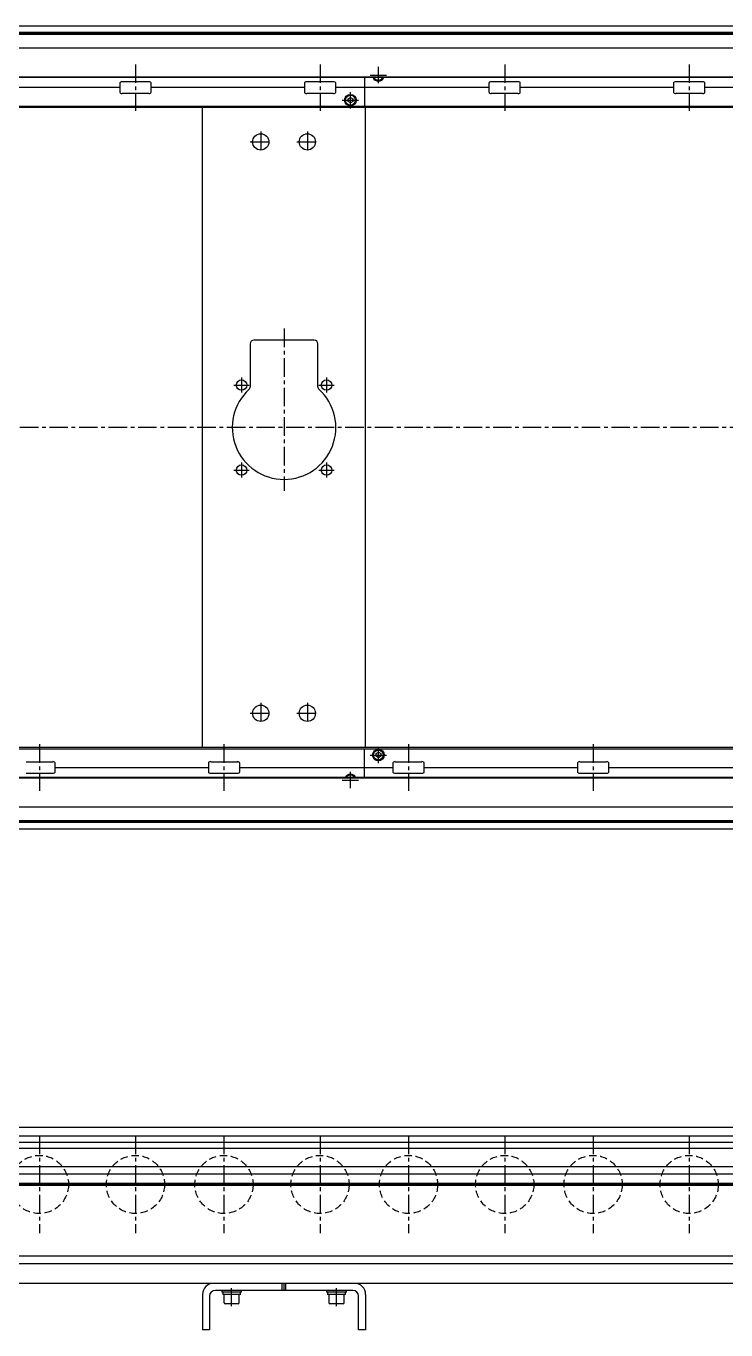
# Model space of a CAD drawing. Extents: x -10 to 4174, y -8 to 1201.
# Drawn here: x 2062 to 2663, y 28 to 1148 of the extents above; entities that cross this region are included whole.
import ezdxf

# ---------------------------------------------------------------- set-up
doc = ezdxf.new("R2010")
doc.units = 0
doc.header["$LTSCALE"] = 0.5
doc.linetypes.add('CENTER', pattern=[50.8, 31.75, -6.35, 6.35, -6.35])
doc.linetypes.add('DASHED', pattern=[19.05, 12.7, -6.35])
for name, color, linetype in [('MSM_CENTER', 1, 'CENTER'), ('MSM_CONTINUOUS', 7, 'CONTINUOUS'), ('MSM_DASHED', 4, 'DASHED')]:
    doc.layers.add(name, color=color, linetype=linetype)

msp = doc.modelspace()

# ---------------------------------------------------------------- linework, layer by layer
at = {"layer": 'MSM_CENTER'}
for p, q in [((2155.6, 1115.5), (2155.6, 1075.5)), ((2314.1, 1115.5), (2314.1, 1075.5)), ((2364.2, 1099.2), (2364.2, 1113.3)), ((2472.7, 1115.5), (2472.7, 1075.5)), ((2631.1, 1115.5), (2631.1, 1075.5)), ((2357.2, 1106.2), (2371.2, 1106.2)), ((2340.2, 1077.7), (2340.2, 1091.7)), ((2333.2, 1084.7), (2347.2, 1084.7)), ((2263.2, 1057.9), (2263.2, 1039.9)), ((2303.2, 1057.9), (2303.2, 1039.9)), ((2254.2, 1048.9), (2272.2, 1048.9)), ((2294.2, 1048.9), (2312.2, 1048.9)), ((2283.2, 888.4), (2283.2, 748.9)), ((2246.7, 846.4), (2246.7, 833.4)), ((2319.7, 846.4), (2319.7, 833.4)), ((2240.2, 839.9), (2253.2, 839.9)), ((2313.2, 839.9), (2326.2, 839.9)), ((3316.8, 803.4), (359.7, 803.4)), ((2246.7, 773.4), (2246.7, 760.4)), ((2319.7, 773.4), (2319.7, 760.4)), ((2240.2, 766.9), (2253.2, 766.9)), ((2313.2, 766.9), (2326.2, 766.9)), ((2263.2, 566.9), (2263.2, 548.9)), ((2303.2, 566.9), (2303.2, 548.9)), ((2254.2, 557.9), (2272.2, 557.9)), ((2294.2, 557.9), (2312.2, 557.9)), ((2073.1, 531.3), (2073.1, 491.3)), ((2231.6, 531.3), (2231.6, 491.3)), ((2364.2, 515), (2364.2, 529)), ((2390.1, 531.3), (2390.1, 491.3)), ((2548.6, 531.3), (2548.6, 491.3)), ((2357.2, 522), (2371.2, 522)), ((2340.2, 493.5), (2340.2, 507.5)), ((2333.2, 500.5), (2347.2, 500.5)), ((2073.1, 195), (2073.1, 111)), ((2155.6, 195), (2155.6, 111)), ((2231.6, 195), (2231.6, 111)), ((2314.1, 195), (2314.1, 111)), ((2390.1, 195), (2390.1, 111)), ((2472.7, 195), (2472.7, 111)), ((2548.6, 195), (2548.6, 111)), ((2631.1, 195), (2631.1, 111)), ((367.1, 153), (3307.1, 153)), ((2238.2, 48.4), (2238.2, 64)), ((2328.2, 48.4), (2328.2, 64))]:
    msp.add_line(p, q, dxfattribs=at)
at = {"layer": 'MSM_CONTINUOUS'}
for p, q in [((3306.7, 1148.4), (370.6, 1148.4)), ((3305.1, 1148.3), (372.1, 1148.3)), ((3280.5, 1142.9), (396.8, 1142.9)), ((3280.5, 1141.2), (396.8, 1141.2)), ((3280.4, 1142), (396.9, 1142)), ((3305.1, 1129.5), (372.1, 1129.5)), ((3305.1, 1104.1), (372.1, 1104.1)), ((3305.1, 1104.5), (422.2, 1104.5)), ((2142.2, 1099.5), (2142.2, 1091.5)), ((2167.1, 1100.5), (2144.2, 1100.5)), ((2169.1, 1091.5), (2169.1, 1099.5)), ((2300.7, 1099.5), (2300.7, 1091.5)), ((2325.6, 1100.5), (2302.7, 1100.5)), ((2327.6, 1091.5), (2327.6, 1099.5)), ((2352.2, 1104.1), (2352.2, 1079.4)), ((2364.2, 1103.9), (2363.8, 1104.1)), ((2364.5, 1104.1), (2364.2, 1103.9)), ((2459.2, 1099.5), (2459.2, 1091.5)), ((2484.1, 1100.5), (2461.2, 1100.5)), ((2486.1, 1091.5), (2486.1, 1099.5)), ((2617.7, 1099.5), (2617.7, 1091.5)), ((2642.6, 1100.5), (2619.7, 1100.5)), ((2644.6, 1091.5), (2644.6, 1099.5)), ((2142.2, 1095.5), (2010.6, 1095.5)), ((2167.1, 1090.5), (2144.2, 1090.5)), ((2300.7, 1095.5), (2169.1, 1095.5)), ((2325.6, 1090.5), (2302.7, 1090.5)), ((2459.2, 1095.5), (2327.6, 1095.5)), ((2338.2, 1085.9), (2340.2, 1087.1)), ((2340.2, 1087.1), (2342.2, 1085.9)), ((2484.1, 1090.5), (2461.2, 1090.5)), ((2617.7, 1095.5), (2486.1, 1095.5)), ((2642.6, 1090.5), (2619.7, 1090.5)), ((2776.2, 1095.5), (2644.6, 1095.5)), ((3303.2, 1079.4), (450.2, 1079.4)), ((3306.7, 1078.4), (450.2, 1078.4)), ((2213.2, 528.4), (2213.2, 1078.4)), ((2338.2, 1083.6), (2338.2, 1085.9)), ((2340.2, 1082.4), (2338.2, 1083.6)), ((2342.2, 1083.6), (2340.2, 1082.4)), ((2342.2, 1085.9), (2342.2, 1083.6)), ((2353.2, 528.4), (2353.2, 1078.4)), ((2254.2, 875.4), (2254.2, 838.5)), ((2309.2, 878.4), (2257.2, 878.4)), ((2312.2, 838.5), (2312.2, 875.4)), ((3306.7, 528.4), (450.2, 528.4)), ((450.2, 527.4), (3303.2, 527.4)), ((2352.2, 502.6), (2352.2, 527.4)), ((2061.7, 516.3), (2084.6, 516.3)), ((2220.2, 516.3), (2243.1, 516.3)), ((2362.2, 523.2), (2364.2, 524.4)), ((2362.2, 520.9), (2362.2, 523.2)), ((2364.2, 519.7), (2362.2, 520.9)), ((2364.2, 524.4), (2366.2, 523.2)), ((2366.2, 520.9), (2364.2, 519.7)), ((2366.2, 523.2), (2366.2, 520.9)), ((2378.7, 516.3), (2401.6, 516.3)), ((2537.2, 516.3), (2560.1, 516.3)), ((2061.7, 506.3), (2084.6, 506.3)), ((2086.6, 507.3), (2086.6, 515.3)), ((2086.6, 511.3), (2218.2, 511.3)), ((2218.2, 515.3), (2218.2, 507.3)), ((2220.2, 506.3), (2243.1, 506.3)), ((2245.1, 507.3), (2245.1, 515.3)), ((2245.1, 511.3), (2376.7, 511.3)), ((2376.7, 515.3), (2376.7, 507.3)), ((2378.7, 506.3), (2401.6, 506.3)), ((2403.6, 507.3), (2403.6, 515.3)), ((2403.6, 511.3), (2535.2, 511.3)), ((2535.2, 515.3), (2535.2, 507.3)), ((2537.2, 506.3), (2560.1, 506.3)), ((2562.1, 507.3), (2562.1, 515.3)), ((2562.1, 511.3), (2693.7, 511.3)), ((3305.1, 502.6), (372.1, 502.6)), ((3305.1, 502.2), (422.2, 502.2)), ((2339.8, 502.6), (2340.2, 502.9)), ((2340.2, 502.9), (2340.5, 502.6)), ((3305.1, 477.2), (372.1, 477.2)), ((3280.5, 465.6), (396.8, 465.6)), ((3280.5, 463.9), (396.8, 463.9)), ((3280.4, 464.7), (396.9, 464.7)), ((3306.7, 458.4), (370.6, 458.4)), ((3305.1, 458.4), (372.1, 458.4)), ((3305.1, 202), (372.1, 202)), ((3305.1, 194.6), (674.3, 194.6)), ((3189.1, 189), (676.5, 189)), ((3189.1, 184), (678.5, 184)), ((3089.1, 168.2), (667.1, 168.2)), ((3089.1, 161.8), (682.1, 161.8)), ((3089.1, 153.9), (682.1, 153.9)), ((3089.1, 153), (682.1, 153)), ((3089.1, 152.1), (682.1, 152.1)), ((3089.1, 91.3), (682.1, 91.3)), ((3089.1, 84.8), (679.6, 84.8)), ((3306.7, 68), (472.1, 68)), ((2281.7, 62), (2281.7, 68)), ((2283.2, 62), (2283.2, 68)), ((2284.7, 62), (2284.7, 68)), ((2213.2, 58.5), (2213.2, 28)), ((2219.2, 57), (2219.2, 28)), ((2342.2, 62), (2224.2, 62)), ((2229.7, 62), (2229.7, 60.4)), ((2246.7, 60.4), (2229.7, 60.4)), ((2230.5, 60.4), (2230.5, 58.4)), ((2245.9, 58.4), (2230.5, 58.4)), ((2231.6, 58.4), (2231.6, 51.2)), ((2244.7, 51.2), (2244.7, 58.4)), ((2245.9, 58.4), (2245.9, 60.4)), ((2246.7, 60.4), (2246.7, 62)), ((2319.7, 62), (2319.7, 60.4)), ((2336.7, 60.4), (2319.7, 60.4)), ((2320.5, 60.4), (2320.5, 58.4)), ((2335.9, 58.4), (2320.5, 58.4)), ((2321.7, 58.4), (2321.7, 51.2)), ((2334.7, 51.2), (2334.7, 58.4)), ((2335.9, 58.4), (2335.9, 60.4)), ((2336.7, 60.4), (2336.7, 62)), ((2347.2, 28), (2347.2, 57)), ((2353.2, 58.5), (2353.2, 28)), ((2243.9, 50.4), (2232.5, 50.4)), ((2333.9, 50.4), (2322.5, 50.4)), ((2219.2, 28), (2213.2, 28)), ((2353.2, 28), (2347.2, 28))]:
    msp.add_line(p, q, dxfattribs=at)
for centre, radius in [((2340.2, 1084.7), 5), ((2340.2, 1084.7), 4.25), ((2263.2, 1048.9), 7), ((2303.2, 1048.9), 7), ((2246.7, 839.9), 4.5), ((2319.7, 839.9), 4.5), ((2246.7, 766.9), 4.5), ((2319.7, 766.9), 4.5), ((2263.2, 557.9), 7), ((2303.2, 557.9), 7), ((2364.2, 522), 5), ((2364.2, 522), 4.25)]:
    msp.add_circle(centre, radius, dxfattribs=at)
for centre, radius, start, end in [((2143.1, 1099.4), 0.882, 115.5328, 172.1027), ((2144.2, 1097.1), 3.41, 89.6687, 115.2454), ((2167.1, 1097.1), 3.41, 64.7546, 90.3313), ((2168.2, 1099.4), 0.882, 7.8973, 64.4672), ((2301.6, 1099.4), 0.882, 115.5328, 172.1027), ((2302.7, 1097.1), 3.41, 89.6687, 115.2454), ((2325.6, 1097.1), 3.41, 64.7546, 90.3313), ((2326.7, 1099.4), 0.882, 7.8973, 64.4672), ((2364.2, 1106.2), 5, 204.8346, 335.1654), ((2364.2, 1106.2), 4.25, 209.6116, 330.3884), ((2460.1, 1099.4), 0.882, 115.5328, 172.1027), ((2461.2, 1097.1), 3.41, 89.6687, 115.2454), ((2484.1, 1097.1), 3.41, 64.7546, 90.3313), ((2485.2, 1099.4), 0.882, 7.8973, 64.4672), ((2618.6, 1099.4), 0.882, 115.5328, 172.1027), ((2619.7, 1097.1), 3.41, 89.6687, 115.2454), ((2642.6, 1097.1), 3.41, 64.7546, 90.3313), ((2643.7, 1099.4), 0.882, 7.8973, 64.4672), ((2143.1, 1091.6), 0.882, 187.8973, 244.4672), ((2144.2, 1093.9), 3.41, 244.7546, 270.3313), ((2167.1, 1093.9), 3.41, 269.6687, 295.2454), ((2168.2, 1091.6), 0.882, 295.5328, 352.1027), ((2301.6, 1091.6), 0.882, 187.8973, 244.4672), ((2302.7, 1093.9), 3.41, 244.7546, 270.3313), ((2325.6, 1093.9), 3.41, 269.6687, 295.2454), ((2326.7, 1091.6), 0.882, 295.5328, 352.1027), ((2460.1, 1091.6), 0.882, 187.8973, 244.4672), ((2461.2, 1093.9), 3.41, 244.7546, 270.3313), ((2484.1, 1093.9), 3.41, 269.6687, 295.2454), ((2485.2, 1091.6), 0.882, 295.5328, 352.1027), ((2618.6, 1091.6), 0.882, 187.8973, 244.4672), ((2619.7, 1093.9), 3.41, 244.7546, 270.3313), ((2642.6, 1093.9), 3.41, 269.6687, 295.2454), ((2643.7, 1091.6), 0.882, 295.5328, 352.1027), ((2257.2, 875.4), 3, 90, 180), ((2309.2, 875.4), 3, 0, 90), ((2283.2, 803.4), 44.5, 132.3521, 47.6479), ((2251.2, 838.5), 3, 312.3521, 360), ((2315.2, 838.5), 3, 180, 227.6479), ((2084.6, 512.9), 3.41, 64.7546, 90.3313), ((2085.7, 515.2), 0.882, 7.8973, 64.4672), ((2219.1, 515.2), 0.882, 115.5328, 172.1027), ((2220.2, 512.9), 3.41, 89.6687, 115.2454), ((2243.1, 512.9), 3.41, 64.7546, 90.3313), ((2244.2, 515.2), 0.882, 7.8973, 64.4672), ((2377.6, 515.2), 0.882, 115.5328, 172.1027), ((2378.7, 512.9), 3.41, 89.6687, 115.2454), ((2401.6, 512.9), 3.41, 64.7546, 90.3313), ((2402.7, 515.2), 0.882, 7.8973, 64.4672), ((2536.1, 515.2), 0.882, 115.5328, 172.1027), ((2537.2, 512.9), 3.41, 89.6687, 115.2454), ((2560.1, 512.9), 3.41, 64.7546, 90.3313), ((2561.2, 515.2), 0.882, 7.8973, 64.4672), ((2084.6, 509.7), 3.41, 269.6687, 295.2454), ((2085.7, 507.4), 0.882, 295.5328, 352.1027), ((2219.1, 507.4), 0.882, 187.8973, 244.4672), ((2220.2, 509.7), 3.41, 244.7546, 270.3313), ((2243.1, 509.7), 3.41, 269.6687, 295.2454), ((2244.2, 507.4), 0.882, 295.5328, 352.1027), ((2340.2, 500.5), 5, 24.8346, 155.1654), ((2340.2, 500.5), 4.25, 29.6116, 150.3884), ((2377.6, 507.4), 0.882, 187.8973, 244.4672), ((2378.7, 509.7), 3.41, 244.7546, 270.3313), ((2401.6, 509.7), 3.41, 269.6687, 295.2454), ((2402.7, 507.4), 0.882, 295.5328, 352.1027), ((2536.1, 507.4), 0.882, 187.8973, 244.4672), ((2537.2, 509.7), 3.41, 244.7546, 270.3313), ((2560.1, 509.7), 3.41, 269.6687, 295.2454), ((2561.2, 507.4), 0.882, 295.5328, 352.1027), ((2222.7, 58.5), 9.5, 90, 180), ((2343.7, 58.5), 9.5, 0, 90), ((2224.2, 57), 5, 90, 180), ((2342.2, 57), 5, 0, 90), ((2232.5, 51.2), 0.8, 180, 270), ((2243.9, 51.2), 0.8, 270, 0), ((2322.5, 51.2), 0.8, 180, 270), ((2333.9, 51.2), 0.8, 270, 0)]:
    msp.add_arc(centre, radius, start, end, dxfattribs=at)
at = {"layer": 'MSM_DASHED'}
for centre in [(2073.1, 153), (2155.6, 153), (2231.6, 153), (2314.1, 153), (2390.1, 153), (2472.7, 153), (2548.6, 153), (2631.1, 153)]:
    msp.add_circle(centre, 25, dxfattribs=at)

doc.saveas('drawing.dxf')
